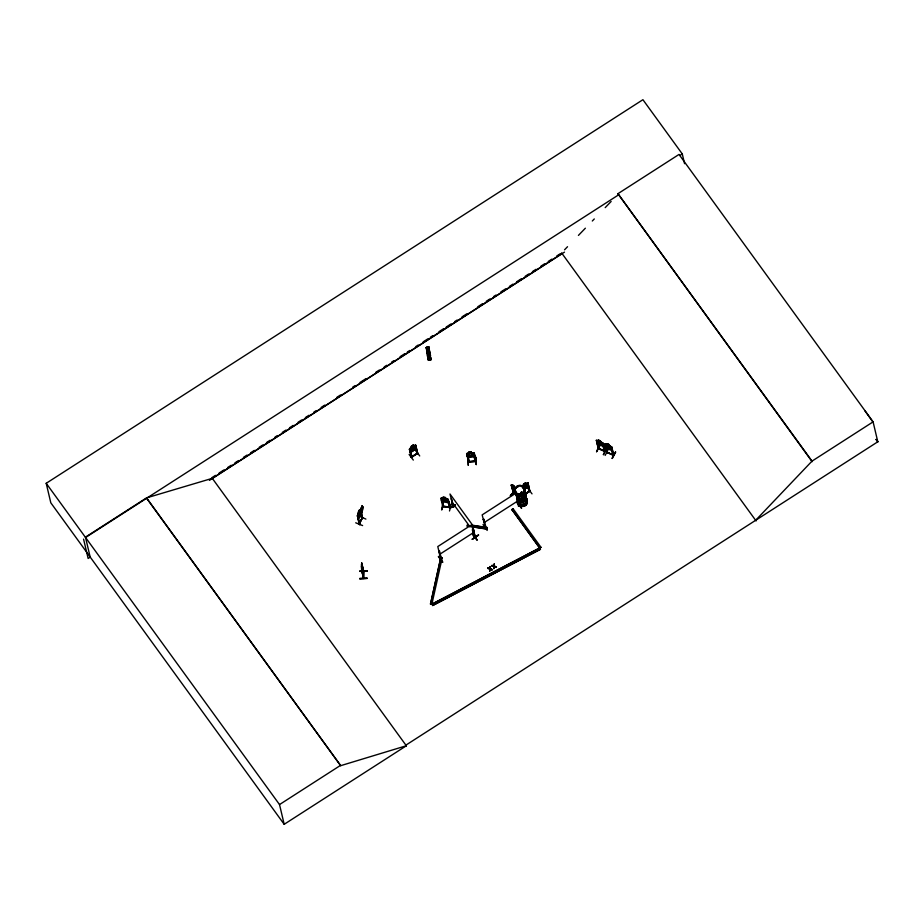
<?xml version="1.0" encoding="UTF-8"?>
<svg xmlns="http://www.w3.org/2000/svg" width="924" height="924" viewBox="0 0 924 924"><rect width="100%" height="100%" fill="white"/><g stroke="black" fill="none" stroke-linecap="round" stroke-linejoin="round"><path stroke-width="1.39" d="M359.725 578.898L367.336 578.355L359.702 578.459M359.748 571.402L367.359 570.87L359.748 571.124M361.573 564.298L361.469 566.308M361.561 570.558L361.827 569.912L363.409 578.447L363.767 571.529L361.7 562.993L362.612 567.336M361.388 566.273L361.688 569.935M361.781 562.982L361.654 565.938M361.7 563.467L361.769 569.923M362.208 567.186L362.196 569.334L361.781 567.544M362.52 572.741L362.531 567.313M363.375 578.343L363.271 571.263M362.612 517.798L362.22 518.456L360.141 509.759C353.857 532.79 370.501 493.982 359.424 511.226L359.297 510.198L358.142 512.289L358.454 516.424L360.533 512.312L359.217 510.163M511.757 485.851L511.411 485.262L513.663 493.705L511.157 484.881M513.178 492.723L513.605 493.508L512.959 492.931M517.221 487.26L517.96 486.902M517.221 486.856L517.579 487.225M520.997 492.561L521.344 493.324M521.586 493.127L520.963 492.584M522.129 492.781L522.014 492.977M521.367 493.243L522.337 492.989L522.002 492.238M358.015 518.214L358.616 518.63L361.145 513.64L360.683 509.378L360.141 509.817M358.558 518.514L361.284 511.954M430.445 358.477L428.794 358.882L427.847 356.341A1.698 0.67 -9.9 0 1 427.951 355.255L428.135 354.192M474.613 537.017L474.231 537.93L474.89 537.456L471.714 524.751L437.803 546.546L440.702 559.147C441.949 559.482 440.309 557.137 439.062 551.489M474.047 537.71L474.589 537.318M485.158 527.315L485.909 527.2L483.853 519.242L483.287 519.611L483.853 519.242M485.839 527.281L485.296 527.327M519.196 505.486L518.56 506.237L518.942 505.324M519.265 505.821L517.197 497.817L516.632 498.186L518.711 506.179M529.833 490.898L525.213 494.005M528.147 484.523L529.764 490.944M355.717 522.799L362.612 525.571M417.636 453.072L411.261 457.207L412 456.791M411.261 457.207L411.977 456.71M409.99 449.029L409.413 449.399L410.141 449.226L411.954 457.137L411.665 456.537M416.92 453.568L417.486 452.876M417.567 453.118L415.638 445.391L415.072 445.761M363.698 571.737L361.469 563.998M362.069 506.271L361.33 507.715L362.381 505.763M362.035 507.646L362.347 505.613L360.348 510.198L359.956 514.576L361.734 511.111L361.965 507.623M441.545 497.955L448.198 499.249C451.478 517.117 451.004 503.314 447.251 498.775M442.457 501.755L448.198 502.656L448.81 501.836M443.301 498.267L443 497.181L445.449 497.574L447.308 500.935L443.982 501.143L442.584 500.184L442.157 498.394L443.231 498.14M443.451 502.714L441.926 509.782M441.603 509.748L443.15 502.795M443.508 506.398L442.723 505.948M443.612 506.364L442.307 501.143M445.657 498.602L445.449 497.574L443.081 497.308M448.175 502.737L448.729 501.813M441.614 497.921L440.852 498.175L442.746 506.514L450.219 507.368L449.491 507.611L447.632 499.48L448.313 499.584L447.586 499.722M449.491 510.984L451.374 504.1M430.457 603.846L431.901 604.077L540.979 547.308L431.958 604.319L430.515 604.088L440.771 557.484L442.273 557.946L440.771 557.484M430.515 604.088L440.829 557.726M442.226 557.703L431.901 604.077L432.651 605.509L540.436 549.295L432.651 605.509M469.958 526.461L467.117 526.022L467.417 524.67M472.788 526.911L486.971 529.152L487.214 527.546L471.621 525.086M486.971 529.152L487.214 527.546M363.409 577.731L361.561 569.923M511.411 485.262L513.848 493.474L512.855 489.57M358.373 513.247C355.682 514.229 361.076 529.718 359.436 523.4M360.221 509.782L357.38 515.719M359.101 523.966L362.52 517.452L359.344 524.151M358.974 523.804L362.15 518.179M362.289 518.075L362.277 517.359M361.388 514.287L362.093 511.942M452.852 506.213L453.615 506.987L453.118 506.063M474.821 536.729C470.79 516.331 473.746 531.993 475.052 536.555M453.314 507.08L450 494.005L472.245 524.659L475.259 537.271L475.017 536.267M524.139 489.327L528.043 486.786L528.574 485.435L526.668 487.803L525.537 482.848L523.585 484.245L522.845 486.209M410.984 452.171L415.835 448.96L416.331 447.539L415.881 449.018L410.984 452.171L410.117 451.628M524.185 489.397L528.089 486.856L527.985 482.882L525.756 483.933L526.865 483.587L527.281 485.377L526.426 486.833L523.261 487.999M522.164 492.688L521.355 492.931M360.325 509.829L359.794 510.903M438.6 556.398L442.827 562.092M409.124 454.481L413.305 460.071M429.891 359.251L429.752 358.524M468.387 461.446L469.161 461.977C475.583 461.434 478.389 463.779 474.081 452.852L471.436 452.795M475.895 460.729L475.236 461.365L475.976 460.718M359.448 524.104L357.553 515.661L359.667 523.492M360.175 510.487L360.464 509.909M357.796 515.754L357.253 516.239M365.892 519.092L358.882 515.985M598.579 440.956L596.315 440.344L602.991 443.22L602.101 442.561M596.569 440.609L598.879 448.925L596.569 440.609L598.498 448.417L605.139 451.328L602.61 443.22M600.496 440.887L598.232 439.997L600.727 441.857M596.927 442.919L597.886 444.155L603.106 446.361L603.603 445.807M599.953 445.137L596.569 451.709L599.907 445.125M604.874 451.235L598.429 448.128M602.125 442.55L600.658 441.857M603.222 443.485L602.483 443.439L604.261 451.258L605.07 451.039M603.072 446.431L603.568 445.691M605.601 443.994L604.897 444.051L605.566 444.063M605.647 444.814L605.151 444.317L607.565 452.644L607.022 451.836M606.814 443.705L609.078 444.594L606.814 443.705L607.126 444.733L606.086 444.571L606.514 446.361L607.807 447.609L610.822 448.221L609.02 444.594M607.08 444.594L605.566 443.947L611.619 446.858L613.594 455.255L606.814 452.367L604.931 443.982M604.411 450.727L602.91 444.525M606.467 447.863C603.384 444.64 611.434 452.46 612.185 449.514M603.36 454.643L606.768 448.071L603.453 454.666M609.274 445.634L611.515 446.916M608.523 448.833L605.151 455.417M606.929 452.413L605.151 444.317M612.97 455.024L611.191 446.927L611.804 447.193L611.064 447.147C612.162 456.202 617.394 457.01 606.999 452.125M612 458.35L615.419 451.94M612.312 458.489L615.731 452.079M428.748 352.818L428.563 351.767M529.048 491.452L529.683 490.702M474.601 455.44L473.989 456.444L474.693 455.509M427.8 354.562L428.771 354.135M429.568 359.332L429.614 358.535M361.088 512.508L362.347 517.648M522.014 492.088L521.055 492.411L521.633 492.018M521.69 486.856L527.962 482.859L529.891 491.256L525.259 494.213M409.505 449.052L411.538 447.297M359.332 523.515L357.553 515.661M515.326 490.136L510.279 495.599L514.737 491.222M510.545 495.784L515.546 490.309M511.711 487.514L514.691 490.656L511.827 487.502M514.518 486.578L512.704 485.054L515.696 488.588M515.938 488.496L511.596 485.077M564.552 249.803L567.521 246.72M578.424 235.401L585.366 228.205M592.307 221.009L594.294 218.953M605.197 207.634L611.145 201.467M755.636 520.316L812.011 461.122L617.948 193.694L679.024 154.435L873.088 421.864L877.8 441.788L405.89 745.137L406.352 745.772L284.188 824.3L50.808 502.806L46.2 483.298L642.919 99.7L682.27 153.927L684.58 163.687M441.302 558.673L440.875 559.02M441.441 558.997L439.489 550.923M529.094 491.048C529.683 494.017 527.419 480.873 527.419 483.795M519.149 505.89L516.077 493.07L482.166 514.876L485.366 527.604M416.897 453.21L417.094 453.823L415.638 445.391M482.998 524.543L487.179 530.434M442.527 562.312L438.334 556.571M429.672 358.778L429.741 359.355M442.804 505.902L449.572 507.264M443.451 506.618L441.637 498.787L440.967 498.683L441.684 498.544M450.069 507.657L442.873 506.537M598.914 448.972L598.521 448.383M451.339 498.613L453.395 507.137M451.501 499.272L453.615 506.987M454.92 504.747L449.63 508.177L455.174 505.035M455.105 504.897L449.861 508.489M525.583 482.906L523.458 484.199L523.689 485.158M525.825 484.268L523.885 485.527L524.301 487.318L526.241 486.059M517.348 498.013L516.632 498.186M525.063 493.809L529.002 491.245M525.109 494.017L529.648 491.025M472.268 529.868C473.284 528.54 472.638 536.313 474.185 537.918M473.585 529.267L472.984 528.886M527.685 488.068L532.016 493.866M473.065 534.268L477.269 539.974M518.48 505.994L519.196 505.532L518.341 505.751M441.557 558.928L441.002 559.286M478.528 535.135L472.199 539.258L478.517 535.008M517.082 502.633L521.644 508.304L517.093 502.633M90.286 557.091L88.138 558.477L83.564 539.119M405.983 745.079L406.433 745.714L340.69 765.673L146.546 497.886L85.458 537.144L90.159 557.033M85.551 537.514L618.537 194.895M679.868 155.475L682.27 153.927M211.827 477.708L215.477 475.375M219.115 473.03L223.978 469.912M227.616 467.567L231.254 465.222M234.904 462.878L238.542 460.545M243.405 457.415L247.043 455.07M250.693 452.737L254.331 450.392M259.194 447.274L262.832 444.929M266.482 442.584L270.12 440.24M274.982 437.121L277.408 435.562M282.259 432.432L285.909 430.099M289.547 427.754L293.197 425.41M298.048 422.291L301.698 419.946M305.336 417.602L308.986 415.257M313.837 412.139L316.262 410.579M321.125 407.449L324.763 405.116M336.913 397.308L340.552 394.964M352.702 387.156L355.128 385.597M359.99 382.478L366.054 378.574M375.768 372.326L379.418 369.981M384.269 366.863L386.706 365.303M391.557 362.173L393.994 360.614M400.057 356.71L404.92 353.592M407.345 352.032L409.771 350.473M415.846 346.569L418.272 344.998M423.134 341.88L427.997 338.762M430.422 337.191L432.848 335.631M438.923 331.728L443.774 328.609M446.211 327.05L451.062 323.92M454.712 321.587L457.137 320.027M462 316.897L466.851 313.779M477.777 306.756L482.64 303.626M486.278 301.282L489.928 298.949M493.566 296.604L496.003 295.045M500.854 291.915L505.717 288.796M509.355 286.452L513.005 284.107M516.643 281.774L521.506 278.644M525.144 276.311L528.782 273.966M532.432 271.621L536.07 269.277M540.933 266.158L544.571 263.814M548.221 261.469L551.859 259.136M556.722 256.006L560.36 253.673M146.546 497.886L212.289 478.343L562.035 253.511M209.413 480.376L564.483 252.125M428.794 357.172L429.221 359.956L428.413 360.106L426.207 347.609L429.071 347.077M428.251 354.412L427.096 347.447L426.253 347.62M430.746 359.667L428.401 347.124L429.695 355.567M428.713 347.147L426.368 347.436L428.459 360.094L426.368 347.436M428.401 360.106L431.289 359.563M428.748 347.147L430.803 359.655M430.861 359.494L428.875 346.974M411.469 447.308L411.238 446.35L413.328 445.01L411.284 446.408L411.041 450.138L414.218 448.983L415.084 447.551L414.657 445.761L413.536 446.107L413.328 445.01M410.129 448.302L414.922 445.206M411.85 456.595L417.452 453.199M409.413 449.399L411.446 457.461L417.625 453.441L415.765 445.022L413.594 446.026M484.014 522.672L517.925 500.877M439.639 554.354L473.562 532.559M511.884 509.54L539.743 548.105L511.884 509.54L513.12 508.754L540.979 547.308M511.942 509.794L513.12 508.754M487.964 567.833L489.662 568.676L487.964 567.833C486.405 568.976 491.88 568.537 489.662 571.39L490.055 569.161L492.307 569.681L490.101 568.664L492.307 569.681M490.101 566.655L489.662 568.676M491.614 565.673L493.751 566.528L491.614 565.673L493.797 566.019L492.088 565.188M494.224 563.998L493.797 566.019M496.396 566.874C496.8 567.971 491.845 564.495 496.431 567.036M494.271 568.422L494.178 566.504L495.922 567.359M812.011 461.122L873.088 421.864M284.188 824.3L279.522 804.573L340.609 765.315M428.159 351.952L428.863 352.679M468.884 452.055L469.115 453.014L466.62 453.638L468.549 461.965L475.964 461.007M411.804 456.826L410.302 450.334M472.799 534.418L476.923 540.217M607.461 452.633L606.802 452.321M613.49 455.243L607.518 452.448M415.523 450.219L419.715 455.948M529.302 491.614L527.881 486.197M417.094 453.776L415.684 448.371M411.446 457.415L409.528 448.96M429.244 359.956L426.876 347.412M430.445 359.725L431.081 359.552M468.133 458.188L468.283 465.396L468.133 458.2M426.98 350.877L429.487 350.415M427.177 352.009L429.66 351.478M430.041 358.928L429.29 359.182L430.168 359.505M527.13 483.044L527.904 482.917M471.286 451.79L468.803 452.102L469.115 453.083L467.948 453.522L468.364 455.324L472.118 455.751L473.18 454.862L472.765 453.072L471.436 452.864L471.286 451.79L471.517 452.829M467.325 453.222L474 452.956L475.906 461.33M473.434 453.268C474.358 452.564 473.862 459.24 475.375 461.388M467.394 454.088C465.915 452.541 469.935 460.337 469.311 461.885M476.23 457.576L476.299 464.472M469.253 461.446L475.155 460.88M361.838 563.652L363.351 571.817M361.607 567.278L362.196 570.501L362.208 566.019M359.713 571.332L367.359 571.263M359.725 578.574L367.336 578.308M426.715 347.528L428.898 360.025M476.183 457.565L476.299 464.633L475.779 457.449M453.118 506.133L453.626 506.895M473.088 525.56L487.271 527.789M486.913 528.898L467.117 526.022M429.152 354.054L429.637 355.035M491.799 570.016L490.055 569.161M362.22 518.456L360.787 513.086M599.988 445.299L596.569 451.709M596.35 440.274L598.221 448.66L605.012 451.547L602.968 443.139M512.947 486.151L512.092 485.735L512.52 487.526L515.361 490.401M613.64 454.966L611.804 447.193M410.141 451.513L411.03 452.102M600.623 441.926L601.813 442.723L602.24 444.513L599.226 443.901L597.932 442.654L597.505 440.863L598.544 441.025L598.267 439.928M449.411 507.588L450.161 507.126M363.617 571.101L363.709 578.412L361.688 569.865M513.028 486.474L514.76 487.849L515.188 489.639L513.444 488.265M812.138 461.688L617.948 193.694M561.573 252.887L756.098 520.94M451.848 501.813L469.969 526.796M472.441 530.203L474.093 532.467M212.289 478.343L406.352 745.772M146.627 498.255L340.69 765.673M46.2 483.298L279.522 804.573M864.876 410.741L873.226 422.43M539.685 547.863L540.436 549.295M472.222 539.258L478.493 534.973M608.65 444.675L607.311 444.098M600.057 440.967L598.729 440.39M525.213 483.368L523.966 484.188M466.701 453.568L467.301 456.202M429.094 348.244L426.611 348.764M429.879 352.749L427.396 353.28M429.267 359.078L429.406 359.644M444.987 497.759L443.52 497.528M361.319 512.601L362.589 517.902M428.401 347.124L430.572 359.655M430.469 358.57L430.203 355.902A1.698 0.67 -9.9 0 0 429.614 354.943M494.19 563.836L494.259 566.169M493.716 566.366L493.786 568.734M490.067 566.481L490.136 568.826M524.67 491.603A4.759 4.377 -13.3 0 1 522.765 498.048A4.759 4.377 -13.3 0 1 516.204 495.691M515.973 494.571A4.759 4.377 -13.3 0 1 516.066 493.428M524.289 492.561A4.759 4.377 -13.3 0 1 524.231 499.179A4.759 4.377 -13.3 0 1 517.163 498.498M523.342 488.322A4.828 4.435 -13.3 0 1 521.656 495.945A4.828 4.435 -13.3 0 1 515.43 491.025M524.578 491.245A4.759 4.366 -13.3 0 1 522.684 497.678A4.759 4.366 -13.3 0 1 516.123 495.322M515.892 494.213A4.759 4.366 -13.3 0 1 515.985 493.058M523.354 488.611A4.759 4.366 -13.3 0 1 523.284 495.218A4.759 4.366 -13.3 0 1 516.239 494.548M515.707 493.532A4.759 4.366 -13.3 0 1 515.569 491.268M524.624 490.101A4.759 4.377 -13.3 0 1 520.385 496.015A4.759 4.377 -13.3 0 1 515.465 490.91M523.273 488.253A4.759 4.377 -13.3 0 1 524.081 489.085M526.126 497.747A4.759 4.377 -13.3 0 1 524.763 503.88A4.759 4.377 -13.3 0 1 518.191 502.841M526.149 497.586A4.828 4.435 -13.3 0 1 524.22 504.111A4.828 4.435 -13.3 0 1 517.567 501.72M526.553 499.538A4.759 4.377 -13.3 0 1 524.647 505.982A4.759 4.377 -13.3 0 1 518.075 503.626A4.759 4.366 -13.3 0 0 524.613 505.855A4.759 4.366 -13.3 0 0 526.518 499.434A4.736 4.354 -13.3 0 1 524.601 505.844A4.736 4.354 -13.3 0 1 518.075 503.499M517.844 502.506A4.759 4.377 -13.3 0 1 517.937 501.362M517.221 498.706A4.759 4.366 -13.3 0 0 523.781 499.734A4.759 4.366 -13.3 0 0 525.144 493.612A4.736 4.354 -13.3 0 1 523.769 499.722A4.736 4.354 -13.3 0 1 517.244 498.694M525.606 495.599A4.759 4.366 -13.3 0 1 523.712 502.021A4.759 4.366 -13.3 0 1 517.151 499.676M526.033 497.389A4.759 4.366 -13.3 0 1 524.127 503.811A4.759 4.366 -13.3 0 1 517.579 501.466M525.537 495.229A4.759 4.377 -13.3 0 1 523.631 501.663A4.759 4.377 -13.3 0 1 517.059 499.318M359.759 514.46L360.995 511.492L361.573 512.162L362.335 507.784L361.134 510.672L360.591 510.06L359.759 514.46M360.868 509.517L360.233 513.051L361.85 508.246L360.868 509.517M441.476 500.681L442.446 501.824L441.476 500.681M359.124 510.81L358.558 512.404L359.124 510.81M359.575 511.584L358.57 513.559L358.986 515.361L359.99 513.374L359.575 511.584M413.005 445.53L411.827 446.65L413.005 445.53M413.617 446.431L411.665 447.678L412.092 449.468L414.033 448.221L413.617 446.431M429.244 349.087L426.738 349.549L429.256 349.156M428.459 358.339L430.85 358.258L428.459 358.339M470.836 452.102L469.346 452.252L470.836 452.102M471.517 453.187L469.196 453.407L469.611 455.197L471.933 454.978L471.517 453.187M474.058 456.468L468.214 457.022L467.221 456.144L468.272 457.068L474.07 456.548M445.657 498.948L443.381 498.59L443.797 500.381L446.084 500.739L445.657 498.948M600.692 442.238L598.613 441.349L599.041 443.139L601.12 444.04L600.692 442.238M609.286 445.946L607.207 445.056L607.622 446.846L609.701 447.747L609.286 445.946M514.183 486.474L513.063 485.597L514.183 486.474M877.8 441.788L876.102 439.443L877.8 441.788M513.86 489.986L512.704 485.054L513.836 490.009M517.556 493.832A4.759 4.377 -13.3 0 0 524.428 489.42A4.759 4.377 -13.3 0 0 517.082 486.243A4.759 4.377 -13.3 0 0 517.556 493.832M524.197 499.052A4.759 4.366 -13.3 0 0 524.255 492.457A4.736 4.354 -13.3 0 1 524.185 499.041A4.759 4.366 -13.3 0 1 517.151 498.382A4.736 4.354 -13.3 0 0 524.185 499.041M517.556 493.843A4.759 4.377 -13.3 0 0 524.428 489.42A4.759 4.377 -13.3 0 0 517.082 486.255A4.759 4.377 -13.3 0 0 517.556 493.843M517.613 493.993A4.736 4.354 -13.3 0 0 524.439 489.604A4.736 4.354 -13.3 0 0 517.14 486.451A4.736 4.354 -13.3 0 0 517.613 493.993M517.925 501.247A4.759 4.366 -13.3 0 0 517.833 502.39A4.736 4.354 -13.3 0 1 517.937 501.247"/></g></svg>
